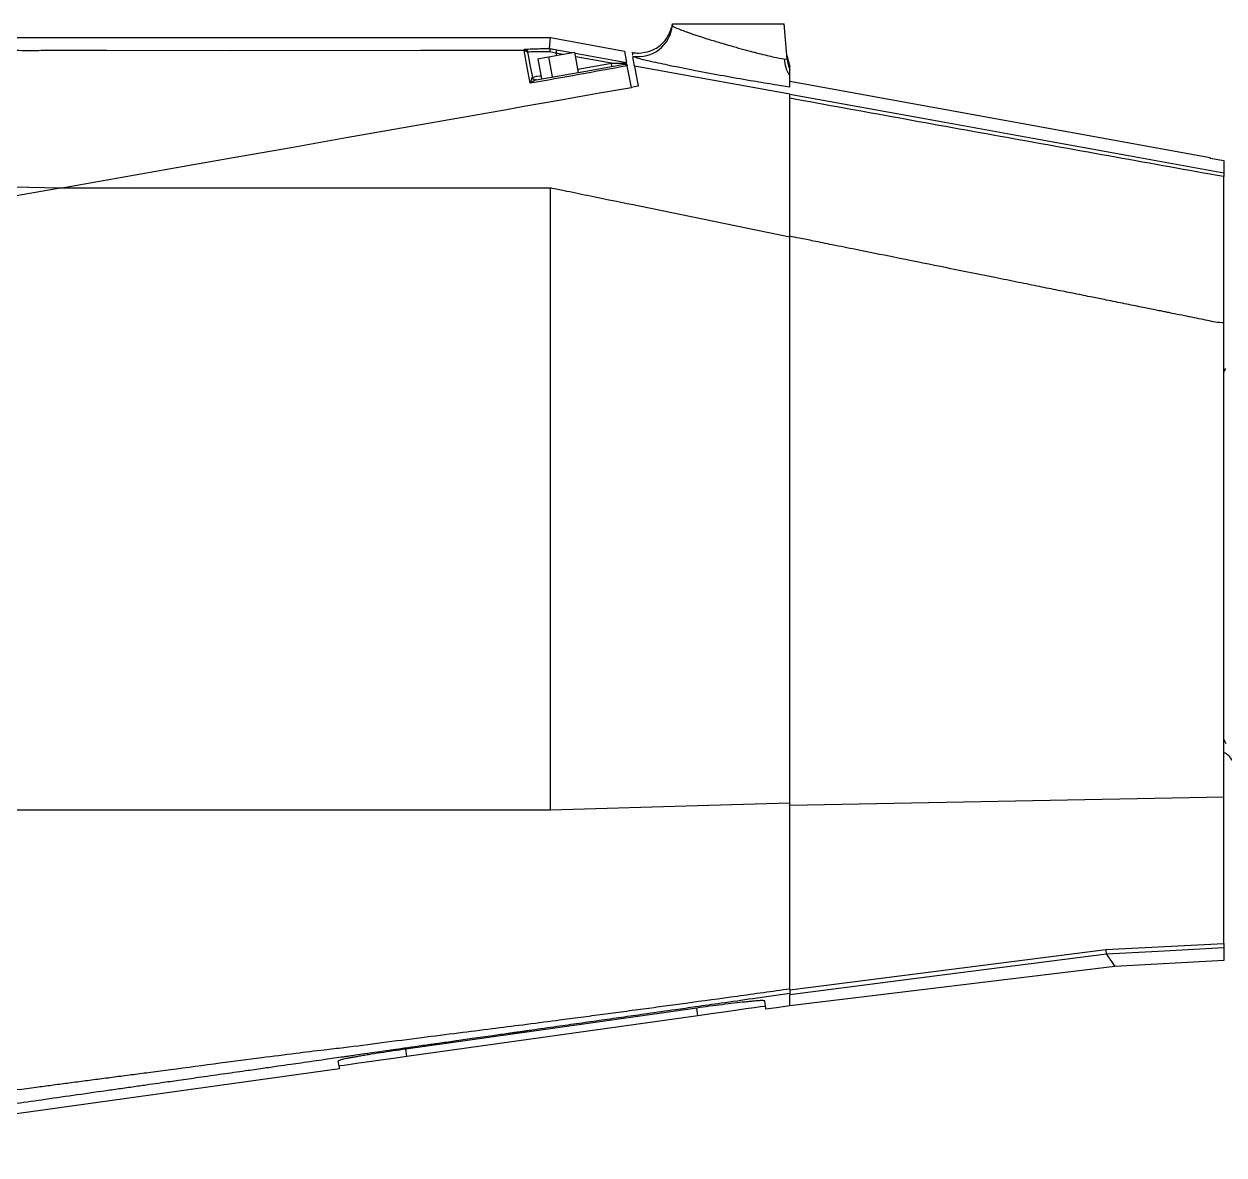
# Model space of a CAD drawing. Header units: millimetres. Extents: x 126 to 938, y 244 to 707.
# Drawn here: x 776.53 to 785.31, y 332.82 to 341.09 of the extents above; entities that cross this region are included whole.
import ezdxf

# ---------------------------------------------------------------- set-up
doc = ezdxf.new("R2010")
doc.units = ezdxf.units.MM

msp = doc.modelspace()

# ---------------------------------------------------------------- linework, layer by layer
at = {"color": 7, "linetype": 'Continuous', "lineweight": 25}
for p, q in [((781.266, 341.0651), (781.2684, 341.0651)), ((781.2706, 341.0794), (781.2716, 341.0901)), ((781.2716, 341.0901), (782.0891, 341.0901)), ((782.1115, 340.8332), (782.0891, 341.0901)), ((771.4803, 340.9901), (780.3803, 340.9901)), ((780.3731, 340.9106), (780.3803, 340.9901)), ((780.3803, 340.9901), (780.9207, 340.8919)), ((779.8168, 340.895), (779.429, 340.895)), ((780.187, 340.8951), (779.8168, 340.895)), ((780.187, 340.8951), (780.1895, 340.8951)), ((780.1895, 340.8951), (780.1881, 340.9028)), ((780.2164, 340.8841), (780.2126, 340.8826)), ((780.4203, 340.8772), (780.3759, 340.8869)), ((780.4203, 340.8772), (780.4234, 340.8599)), ((780.47, 340.8681), (780.4203, 340.8772)), ((780.4249, 340.9013), (780.5397, 340.8804)), ((780.5848, 340.7361), (780.5588, 340.8838)), ((780.9207, 340.8919), (780.9369, 340.8081)), ((780.9781, 340.8814), (780.9791, 340.8812)), ((780.9788, 340.8773), (780.9781, 340.8814)), ((780.9788, 340.8773), (780.9791, 340.8812)), ((780.288, 340.836), (780.314, 340.6883)), ((780.3946, 340.7025), (780.3686, 340.8502)), ((780.56, 340.8767), (780.9369, 340.8081)), ((780.8255, 340.8034), (780.5646, 340.8509)), ((780.5806, 340.7602), (780.8255, 340.8034)), ((780.8255, 340.8034), (780.9378, 340.8038)), ((780.9227, 340.7956), (780.9388, 340.7985)), ((780.9956, 340.7818), (780.9835, 340.8507)), ((782.0889, 340.8347), (782.1115, 340.8332)), ((782.1091, 340.8606), (782.1303, 340.7795)), ((780.9722, 340.6267), (780.9417, 340.7838)), ((782.1303, 340.5757), (780.9956, 340.7818)), ((780.9956, 340.7818), (781.0215, 340.6353)), ((782.1303, 340.7577), (782.1303, 340.7795)), ((782.1303, 340.7125), (782.1303, 340.7577)), ((782.1303, 340.6291), (782.1303, 340.7125)), ((780.2474, 340.6994), (780.2478, 340.7016)), ((782.1303, 340.6719), (785.2053, 340.1128)), ((782.1303, 339.8418), (782.1303, 340.5757)), ((785.2053, 340.1087), (785.2053, 340.1128)), ((785.2053, 340.1087), (785.3053, 340.0904)), ((785.3053, 340.0904), (785.3053, 340.0002)), ((785.3053, 340.0002), (785.3053, 339.9732)), ((785.3053, 338.9034), (785.3053, 339.9732)), ((776.795, 339.8901), (768.7105, 338.4646)), ((776.795, 339.8901), (775.9851, 339.9043)), ((779.3858, 339.8901), (776.795, 339.8901)), ((780.3655, 339.8901), (779.412, 339.8901)), ((780.3803, 335.3408), (780.3803, 339.8892)), ((780.4335, 339.8792), (780.3919, 339.8877)), ((780.4708, 339.8715), (780.4335, 339.8792)), ((780.4995, 339.8657), (780.4708, 339.8715)), ((782.1303, 339.5373), (782.1303, 339.8368)), ((782.1303, 339.5312), (781.0303, 339.7567)), ((782.1303, 339.5312), (782.1303, 339.5373)), ((782.1303, 335.3911), (782.1303, 339.5312)), ((785.3053, 335.4367), (785.3053, 338.9034)), ((785.3053, 338.5457), (785.3199, 338.5687)), ((785.3053, 335.8553), (785.3199, 335.827)), ((782.1303, 335.3743), (785.3053, 335.4367)), ((785.3053, 334.364), (785.3053, 335.4367)), ((780.3803, 335.3408), (781.5385, 335.3744)), ((781.5385, 335.3744), (782.1303, 335.3911)), ((782.1303, 335.3743), (782.1303, 335.3911)), ((782.1303, 334.8736), (782.1303, 335.3743)), ((775.2166, 335.3401), (780.2111, 335.3401)), ((780.2111, 335.3401), (780.3803, 335.3408)), ((782.1303, 334.8624), (782.1303, 334.8736)), ((782.1303, 334.4721), (782.1303, 334.8624)), ((782.1303, 334.469), (782.1303, 334.4721)), ((782.1303, 334.0241), (782.1303, 334.469)), ((782.1303, 334.0241), (784.4426, 334.3189)), ((784.4426, 334.3189), (785.3053, 334.364)), ((785.3053, 334.364), (785.3053, 334.3317)), ((785.3053, 334.3317), (785.3053, 334.2387)), ((784.4479, 334.2851), (784.5087, 334.1953)), ((785.3053, 334.2387), (784.5087, 334.1953)), ((784.5087, 334.1953), (782.1303, 333.9063)), ((782.1303, 334.0241), (782.1303, 333.9887)), ((782.1303, 333.907), (782.1303, 333.9887)), ((781.4579, 333.835), (781.4501, 333.8908)), ((781.9531, 333.9046), (781.9476, 333.9435)), ((781.4579, 333.835), (779.3289, 333.5358)), ((779.3289, 333.5358), (779.3212, 333.5904)), ((778.8337, 333.4662), (778.8283, 333.5046))]:
    msp.add_line(p, q, dxfattribs=at)
at = {"color": 7, "linetype": 'Continuous', "lineweight": 25, "flags": 128}
for points in [[(779.429, 340.895), (778.0417, 340.8949), (777.1354, 340.895), (776.6543, 340.895)], [(780.2327, 340.6562), (780.2101, 340.7738), (780.187, 340.895)], [(780.3686, 340.8502), (780.4201, 340.8593), (780.4722, 340.8685), (780.5168, 340.8764), (780.5472, 340.8817), (780.5588, 340.8838), (780.5588, 340.8838)], [(780.214, 340.8754), (780.2327, 340.779), (780.2478, 340.7016)], [(780.275, 340.6814), (780.6385, 340.7455), (780.9227, 340.7956)], [(780.288, 340.836), (780.2971, 340.8376), (780.3254, 340.8426), (780.3686, 340.8502)], [(780.8297, 340.7792), (780.8297, 340.7797), (780.8294, 340.7811), (780.829, 340.7833), (780.8285, 340.7863), (780.8278, 340.79), (780.8271, 340.7941), (780.8263, 340.7987), (780.8255, 340.8034)], [(780.2478, 340.7016), (780.2516, 340.7022), (780.2628, 340.7042), (780.281, 340.7074), (780.3056, 340.7118), (780.3097, 340.7125)], [(776.795, 339.8901), (777.2319, 339.9672), (777.6439, 340.0398), (778.0594, 340.1131), (778.4824, 340.1877), (778.8857, 340.2588), (780.0578, 340.4654), (780.1852, 340.4879), (780.3139, 340.5106), (780.444, 340.5335), (780.549, 340.5519), (780.6592, 340.5715), (780.7381, 340.5854), (780.8265, 340.601), (780.9722, 340.6267)], [(781.0215, 340.6353), (780.9939, 340.6305), (780.9722, 340.6267)], [(782.1303, 340.5773), (783.2098, 340.381), (783.9083, 340.254), (784.6068, 340.127), (785.3053, 340.0002)], [(779.412, 339.8901), (779.3973, 339.8901), (779.3858, 339.8901)], [(785.3053, 334.3317), (784.8251, 334.3056), (784.4479, 334.2851)], [(784.4479, 334.2851), (783.15, 334.1191), (782.1303, 333.9887)], [(781.4501, 333.8908), (780.2579, 333.7226), (779.3212, 333.5904)], [(781.9531, 333.9046), (781.9435, 333.9033), (781.9154, 333.8993), (781.8696, 333.8929), (781.808, 333.8842), (781.733, 333.8737), (781.6474, 333.8616), (781.5545, 333.8486), (781.4579, 333.835)], [(782.1303, 333.9062), (782.0328, 333.8926), (781.9562, 333.8819)], [(779.3289, 333.5358), (779.2323, 333.5222), (779.1394, 333.5092), (779.0538, 333.4971), (778.9787, 333.4866), (778.9172, 333.4779), (778.8714, 333.4715), (778.8432, 333.4675), (778.8337, 333.4662)], [(778.8364, 333.4473), (776.0883, 333.0643), (774.306, 332.8159)]]:
    msp.add_lwpolyline(points, dxfattribs=at)
at = {"color": 7, "linetype": 'Continuous', "lineweight": 25}
for centre, radius, start, end in [((781.0216, 341.1012), 0.2499, 261.06926, 354.98083), ((780.1881, 340.8778), 0.025, 11.00185, 90.0403), ((780.1919, 340.8795), 0.0249, 10.56691, 89.11487), ((781.4901, 340.6883), 1.0863, 168.68842, 169.98478), ((782.345, 340.8533), 0.2568, 184.15552, 213.25517), ((782.3603, 340.8549), 0.2497, 184.99937, 202.92458), ((780.2711, 340.7057), 0.0246, 194.74194, 279.24502), ((780.2723, 340.7063), 0.025, 191.01083, 279.9942), ((785.2339, 335.6244), 0.1545, 29.99178, 62.45287)]:
    msp.add_arc(centre, radius, start, end, dxfattribs=at)
for points, knots in [([(781.0238, 340.8772), (781.0539, 340.8804), (781.1158, 340.8869), (781.1906, 340.9352), (781.2425, 340.9972), (781.2583, 341.0429), (781.266, 341.0651)], [0, 0, 0, 0, 0.273104, 0.561592, 0.78676, 1, 1, 1, 1]), ([(781.2713, 341.0872), (781.2709, 341.0831), (781.2702, 341.0757), (781.2689, 341.0683), (781.2684, 341.0651)], [0, 0, 0, 0, 0.560002, 1, 1, 1, 1]), ([(781.2706, 341.0794), (781.2726, 341.0772), (781.2797, 341.0696), (781.3005, 341.062), (781.3316, 341.0482), (781.3646, 341.0363), (781.3958, 341.0252), (781.4222, 341.0161), (781.4522, 341.0061), (781.4911, 340.9934), (781.5478, 340.9753), (781.6126, 340.9556), (781.6758, 340.9371), (781.7241, 340.9232), (781.7778, 340.9081), (781.8364, 340.8922), (781.9028, 340.8749), (781.9614, 340.8606), (782.0231, 340.846), (782.0646, 340.8389), (782.0889, 340.8347)], [0, 0, 0, 0, 0.010209, 0.036247, 0.075252, 0.130322, 0.158726, 0.191267, 0.228118, 0.269393, 0.334788, 0.436301, 0.506574, 0.56552, 0.612393, 0.702021, 0.778115, 0.852613, 0.913453, 1, 1, 1, 1]), ([(776.6543, 340.895), (776.6119, 340.8949), (776.5272, 340.8949), (776.376, 340.8952), (776.2672, 340.8955), (776.2007, 340.8957)], [0, 0, 0, 0, 0.2804513, 0.5603774, 1, 1, 1, 1]), ([(780.1881, 340.9028), (780.1885, 340.9031), (780.1897, 340.9041), (780.1913, 340.9042), (780.1923, 340.9044)], [0, 0, 0, 0, 0.333718, 1, 1, 1, 1]), ([(780.1895, 340.8951), (780.1924, 340.8948), (780.1984, 340.8943), (780.2056, 340.89), (780.2114, 340.8836), (780.213, 340.8784), (780.214, 340.8754)], [0, 0, 0, 0, 0.250969, 0.525543, 0.726173, 1, 1, 1, 1]), ([(780.1923, 340.9044), (780.2009, 340.9052), (780.2259, 340.9078), (780.2678, 340.9088), (780.3195, 340.9101), (780.3548, 340.9104), (780.3731, 340.9106)], [0, 0, 0, 0, 0.14334, 0.415366, 0.695392, 1, 1, 1, 1]), ([(780.3759, 340.8869), (780.3562, 340.8871), (780.3215, 340.8874), (780.2749, 340.887), (780.2414, 340.8865), (780.2229, 340.8847), (780.2164, 340.8841)], [0, 0, 0, 0, 0.370939, 0.650995, 0.876716, 1, 1, 1, 1]), ([(780.3731, 340.9106), (780.3732, 340.9106), (780.3732, 340.9106), (780.3732, 340.9105), (780.3732, 340.9105)], [0, 0, 0, 0, 0.328482, 1, 1, 1, 1]), ([(780.3732, 340.9105), (780.3738, 340.9099), (780.3755, 340.9077), (780.3756, 340.9043), (780.376, 340.9009), (780.3762, 340.8977), (780.3762, 340.8928), (780.376, 340.8891), (780.3759, 340.8869)], [0, 0, 0, 0, 0.108784, 0.330498, 0.401091, 0.532886, 0.734483, 1, 1, 1, 1]), ([(780.3732, 340.9105), (780.3828, 340.9089), (780.4, 340.9058), (780.4173, 340.9027), (780.4249, 340.9013)], [0, 0, 0, 0, 0.5570741, 1, 1, 1, 1]), ([(780.9788, 340.8773), (780.9796, 340.873), (780.9804, 340.8682), (780.9812, 340.8635), (780.9813, 340.863)], [0, 0, 0, 0, 0.900936, 1, 1, 1, 1]), ([(780.9791, 340.8812), (780.9874, 340.8799), (781.0023, 340.8776), (781.0172, 340.8773), (781.0238, 340.8772)], [0, 0, 0, 0, 0.559954, 1, 1, 1, 1]), ([(780.9227, 340.7956), (780.9228, 340.7956), (780.9231, 340.7953), (780.9243, 340.7952), (780.9262, 340.7947), (780.9316, 340.7937), (780.9363, 340.7927), (780.9401, 340.792)], [0, 0, 0, 0, 0.011592, 0.073166, 0.185424, 0.349097, 1, 1, 1, 1]), ([(780.9401, 340.792), (780.9403, 340.7907), (780.9409, 340.788), (780.9414, 340.7853), (780.9417, 340.7838)], [0, 0, 0, 0, 0.462692, 1, 1, 1, 1]), ([(782.1303, 340.6291), (782.0889, 340.6354), (781.9925, 340.6498), (781.8311, 340.6769), (781.6429, 340.71), (781.4478, 340.7467), (781.2705, 340.7816), (781.1318, 340.812), (781.0403, 340.8322), (780.9973, 340.8462), (780.9835, 340.8507)], [0, 0, 0, 0, 0.107547, 0.250192, 0.420072, 0.598221, 0.759669, 0.883923, 0.962775, 1, 1, 1, 1]), ([(780.9417, 340.7838), (780.824, 340.7625), (780.5877, 340.7198), (780.3514, 340.6774), (780.2327, 340.6562)], [0, 0, 0, 0, 0.497792, 1, 1, 1, 1]), ([(780.2327, 340.6562), (780.2354, 340.6651), (780.2392, 340.6775), (780.2439, 340.691), (780.246, 340.6966), (780.247, 340.6986), (780.2474, 340.6994)], [0, 0, 0, 0, 0.610579, 0.851254, 0.940879, 1, 1, 1, 1]), ([(780.275, 340.6814), (780.2739, 340.6811), (780.2713, 340.6804), (780.2652, 340.6774), (780.2519, 340.6698), (780.2406, 340.6618), (780.2327, 340.6562)], [0, 0, 0, 0, 0.0694478, 0.1651885, 0.4087459, 1, 1, 1, 1]), ([(785.3053, 339.9732), (784.776, 340.0682), (783.7175, 340.2583), (782.6594, 340.4504), (782.1303, 340.5465)], [0, 0, 0, 0, 0.500025, 1, 1, 1, 1]), ([(780.3803, 339.8892), (780.3776, 339.8894), (780.3726, 339.8898), (780.3677, 339.89), (780.3655, 339.8901)], [0, 0, 0, 0, 0.559789, 1, 1, 1, 1]), ([(780.3919, 339.8877), (780.3897, 339.888), (780.3859, 339.8886), (780.382, 339.889), (780.3803, 339.8892)], [0, 0, 0, 0, 0.560168, 1, 1, 1, 1]), ([(781.0301, 339.7568), (780.9111, 339.7811), (780.7342, 339.8173), (780.5574, 339.8537), (780.4995, 339.8657)], [0, 0, 0, 0, 0.672714, 1, 1, 1, 1]), ([(782.1303, 339.8368), (782.1303, 339.8376), (782.1303, 339.8393), (782.1303, 339.841), (782.1303, 339.8418)], [0, 0, 0, 0, 0.500452, 1, 1, 1, 1]), ([(785.3053, 338.9034), (785.2845, 338.9048), (785.2444, 338.9075), (785.1842, 338.922), (785.1202, 338.934), (785.0517, 338.9482), (784.9805, 338.9624), (784.9226, 338.9742), (784.8761, 338.9836), (784.8395, 338.991), (784.7977, 338.9994), (784.7506, 339.0089), (784.6982, 339.0195), (784.6406, 339.0311), (784.5778, 339.0438), (784.5115, 339.0572), (784.433, 339.073), (784.3335, 339.0931), (784.217, 339.1166), (784.0881, 339.1425), (783.9514, 339.1701), (783.797, 339.2012), (783.5551, 339.25), (783.2516, 339.3112), (782.9121, 339.3796), (782.6487, 339.4328), (782.4527, 339.4723), (782.3154, 339.4999), (782.2117, 339.5209), (782.1537, 339.5326), (782.1303, 339.5373)], [0, 0, 0, 0, 0.0192506, 0.0371737, 0.0572519, 0.0796056, 0.1020176, 0.1244843, 0.134372, 0.1459103, 0.1590992, 0.1739404, 0.1904323, 0.2085765, 0.2283713, 0.2498168, 0.2712414, 0.3025921, 0.3438711, 0.3813435, 0.4244024, 0.4730442, 0.5272687, 0.6530071, 0.7599651, 0.8481428, 0.9019523, 0.945199, 0.977881, 1, 1, 1, 1]), ([(784.4479, 334.2851), (784.4477, 334.286), (784.4469, 334.2892), (784.4459, 334.2962), (784.4443, 334.3066), (784.4432, 334.3146), (784.4426, 334.3189)], [0, 0, 0, 0, 0.079443, 0.291466, 0.615257, 1, 1, 1, 1]), ([(774.6196, 333.0234), (774.7035, 333.0363), (774.8803, 333.0634), (775.1572, 333.1049), (775.438, 333.1465), (775.7264, 333.1882), (776.0215, 333.2305), (776.323, 333.2745), (776.562, 333.305), (776.7322, 333.3275), (776.8472, 333.3426), (776.9645, 333.358), (777.0843, 333.3736), (777.2064, 333.3895), (777.3308, 333.4058), (777.4626, 333.4229), (777.6735, 333.4506), (777.9439, 333.4868), (778.2496, 333.5267), (778.504, 333.559), (778.7042, 333.5842), (778.9144, 333.6073), (779.1516, 333.6391), (779.4311, 333.6746), (779.6997, 333.7089), (779.946, 333.7401), (780.1847, 333.7701), (780.3939, 333.7971), (780.5826, 333.822), (780.7405, 333.843), (780.8999, 333.8642), (781.0577, 333.8854), (781.2153, 333.9066), (781.444, 333.9374), (781.7485, 333.979), (782.0019, 334.0144), (782.1303, 334.0323)], [0, 0, 0, 0, 0.033613, 0.070819, 0.110835, 0.145956, 0.186175, 0.228878, 0.266558, 0.281543, 0.296845, 0.312463, 0.328396, 0.344643, 0.361204, 0.378079, 0.397262, 0.445411, 0.486075, 0.51929, 0.546944, 0.565913, 0.602998, 0.641709, 0.677434, 0.710185, 0.739973, 0.772682, 0.793698, 0.815297, 0.835772, 0.85734, 0.878322, 0.898719, 0.948691, 1, 1, 1, 1]), ([(782.1303, 333.9974), (782.04, 333.9846), (781.8731, 333.9608), (781.6434, 333.9282), (781.4549, 333.9013), (781.2738, 333.8756), (781.1005, 333.8509), (780.9214, 333.8254), (780.7565, 333.802), (780.5915, 333.7785), (780.4205, 333.7541), (780.2919, 333.7358), (780.2079, 333.7239), (780.1742, 333.7191), (780.1449, 333.7149), (780.1221, 333.7117), (780.1085, 333.7098), (780.0928, 333.7075), (780.0437, 333.7005), (779.9461, 333.6867), (779.8147, 333.668), (779.6822, 333.6491), (779.5666, 333.6327), (779.4574, 333.6172), (779.3695, 333.6047), (779.2977, 333.5945), (779.2413, 333.5864), (779.1735, 333.5768), (779.0992, 333.5662), (779.0242, 333.5555), (778.9631, 333.5468), (778.9212, 333.5409), (778.8994, 333.5377), (778.8841, 333.5356), (778.8292, 333.5277), (778.7185, 333.5119), (778.5902, 333.4936), (778.4748, 333.4772), (778.3811, 333.4638), (778.2709, 333.4481), (778.1357, 333.4288), (777.9789, 333.4065), (777.8158, 333.3833), (777.6672, 333.3621), (777.5472, 333.345), (777.4436, 333.3302), (777.345, 333.3162), (777.2394, 333.3011), (777.0856, 333.2792), (776.8922, 333.2516), (776.6651, 333.2192), (776.4413, 333.187), (776.1772, 333.1484), (775.8332, 333.0983), (775.4357, 333.0403), (775.0326, 332.9815), (774.7796, 332.9445), (774.6572, 332.9266)], [0, 0, 0, 0, 0.0362423, 0.0669766, 0.0922029, 0.1119211, 0.139678, 0.1617449, 0.1838111, 0.2058773, 0.2279428, 0.2524577, 0.2575007, 0.2616715, 0.2659746, 0.2692657, 0.2707992, 0.2714635, 0.2755425, 0.2905248, 0.3106411, 0.3282678, 0.3437315, 0.357032, 0.3720671, 0.3790187, 0.385877, 0.3946983, 0.4062079, 0.4157166, 0.4247892, 0.4307353, 0.432536, 0.4335593, 0.436872, 0.4545645, 0.4780105, 0.4883485, 0.5008903, 0.5156356, 0.5325847, 0.5551389, 0.5785919, 0.5980396, 0.6148057, 0.6267251, 0.6396308, 0.654405, 0.6690952, 0.7013763, 0.7320457, 0.7602264, 0.7912297, 0.8381009, 0.8983896, 0.9508452, 1, 1, 1, 1]), ([(781.9476, 333.9435), (781.9426, 333.9444), (781.9256, 333.9471), (781.8982, 333.9438), (781.8652, 333.9416), (781.8334, 333.9385), (781.7857, 333.9337), (781.7197, 333.9262), (781.6338, 333.9156), (781.5429, 333.9037), (781.4811, 333.8951), (781.4501, 333.8908)], [0, 0, 0, 0, 0.030331, 0.102614, 0.163765, 0.22893, 0.293701, 0.451088, 0.62667, 0.812228, 1, 1, 1, 1]), ([(781.9562, 333.8819), (781.9557, 333.8862), (781.9546, 333.8937), (781.9535, 333.9013), (781.9531, 333.9046)], [0, 0, 0, 0, 0.559929, 1, 1, 1, 1]), ([(779.3212, 333.5904), (779.2905, 333.586), (779.2292, 333.5773), (779.1389, 333.5636), (779.0658, 333.5521), (779.0106, 333.543), (778.9744, 333.5368), (778.9423, 333.5312), (778.9142, 333.526), (778.8887, 333.5211), (778.8646, 333.5157), (778.8442, 333.5121), (778.8325, 333.5066), (778.8283, 333.5046)], [0, 0, 0, 0, 0.185871, 0.370841, 0.547051, 0.629204, 0.705903, 0.766931, 0.824488, 0.876921, 0.922454, 0.97262, 1, 1, 1, 1]), ([(778.8337, 333.4662), (778.8342, 333.4627), (778.8351, 333.4564), (778.836, 333.4501), (778.8364, 333.4473)], [0, 0, 0, 0, 0.559999, 1, 1, 1, 1])]:
    msp.add_open_spline(points, degree=3, knots=knots, dxfattribs=at)

doc.saveas('drawing.dxf')
